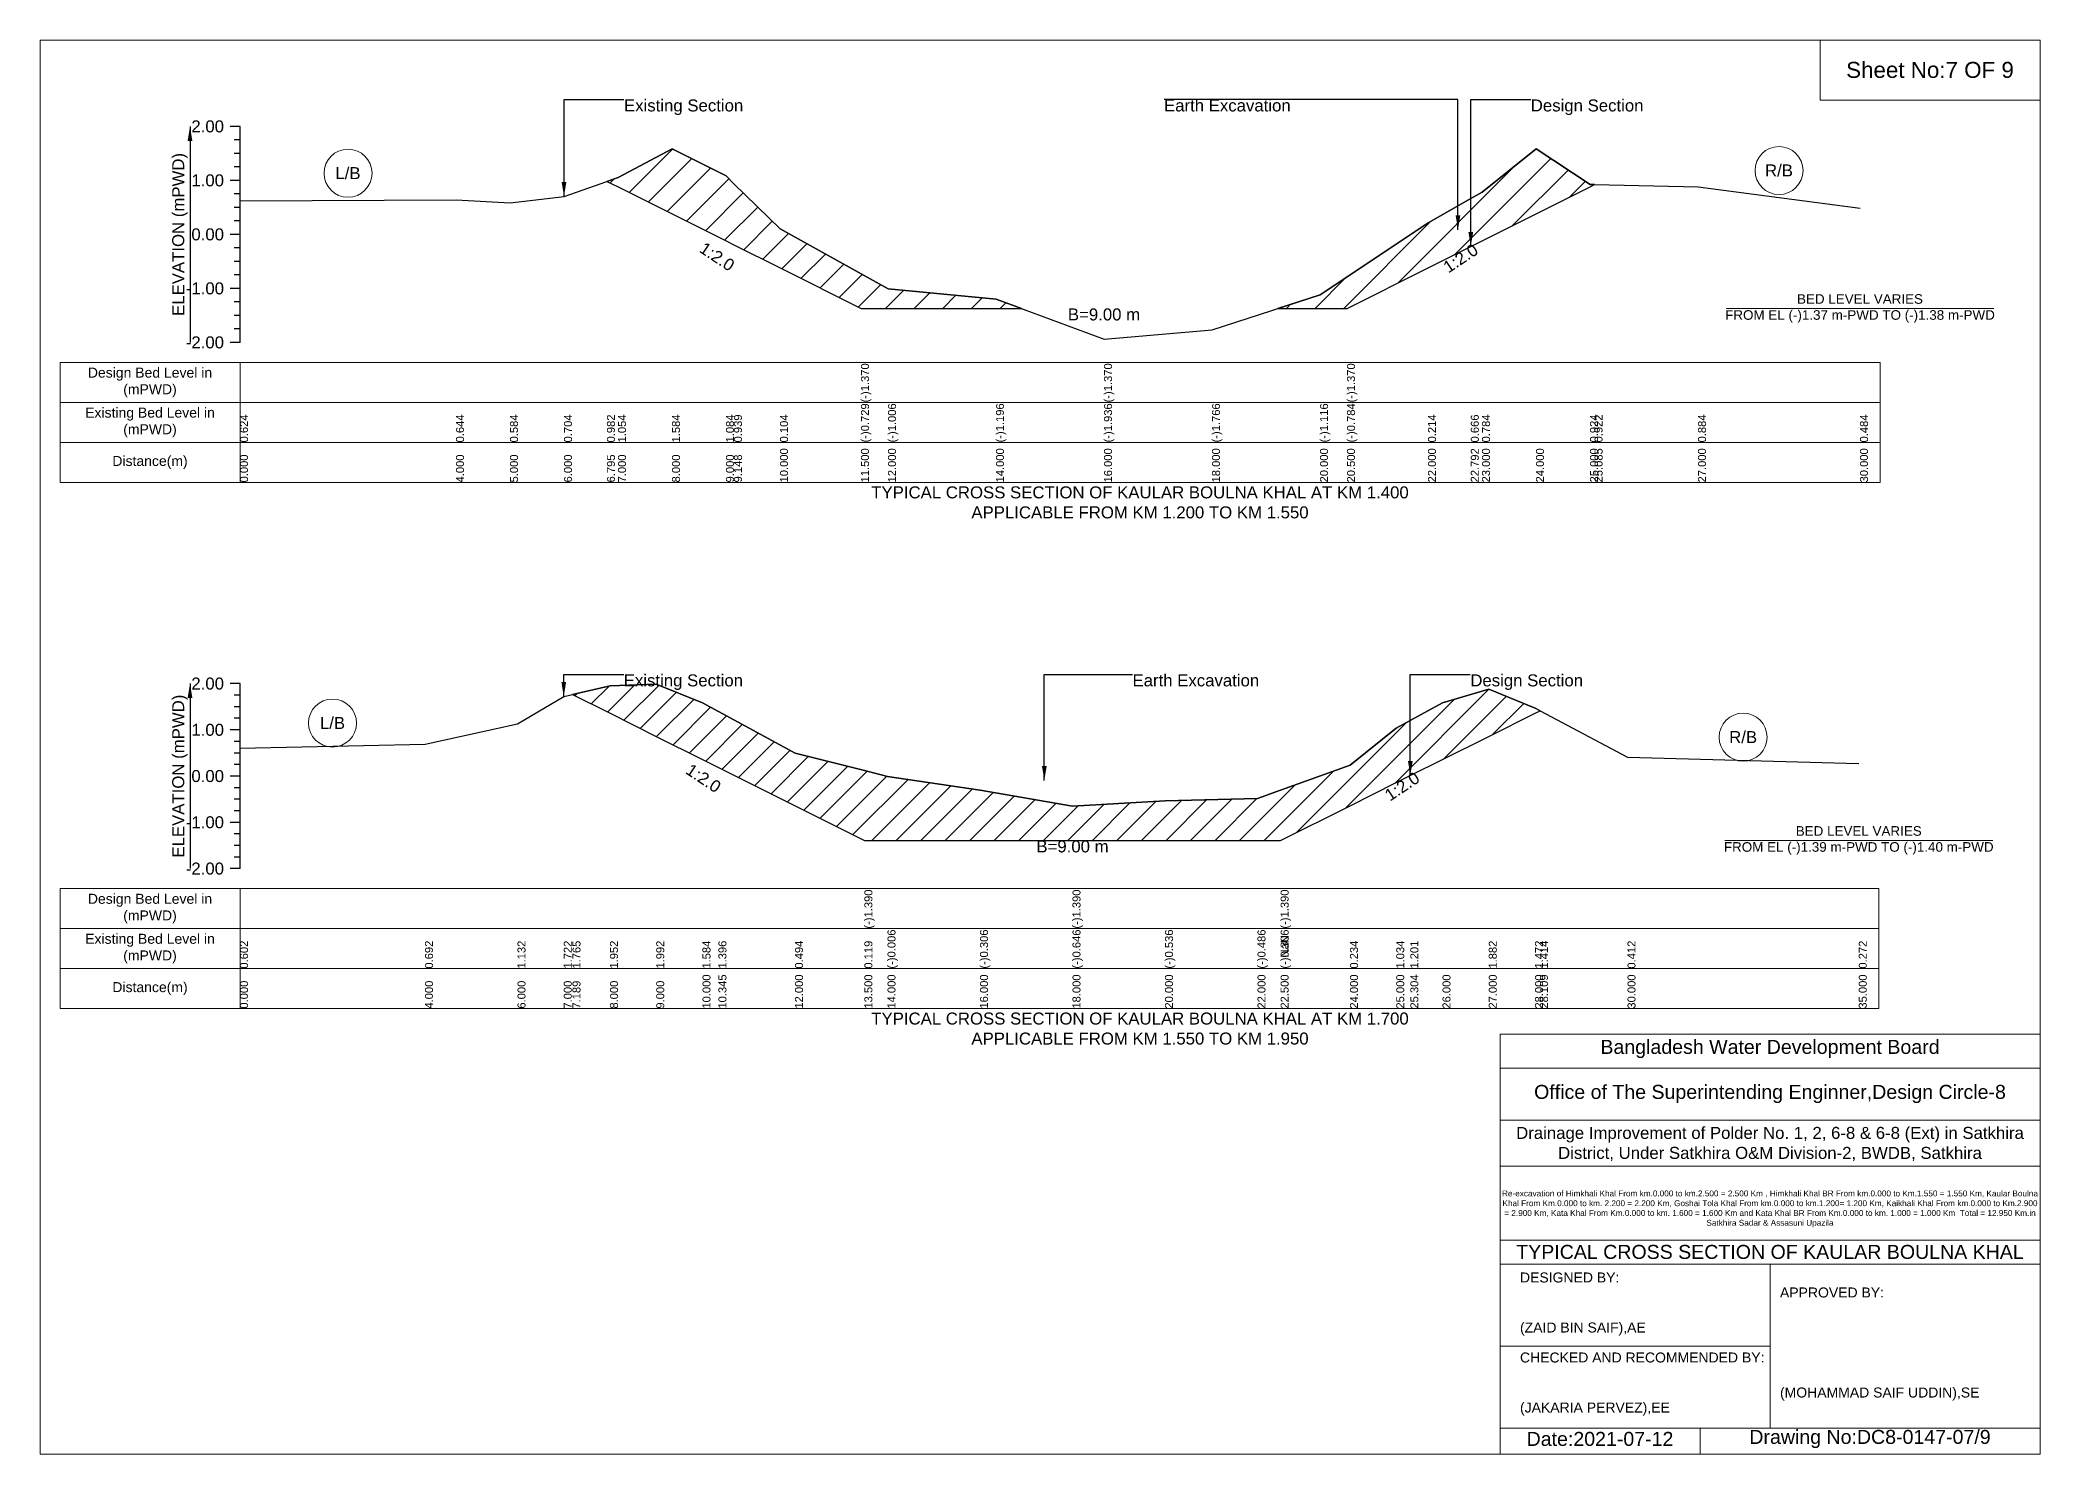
# Model space of a CAD drawing. Header units: inches. Extents: x 91000 to 628000, y -5656 to 0.
# Drawn here: x 340000 to 348000, y -5656 to 0 of the extents above; entities that cross this region are included whole.
import ezdxf

# ---------------------------------------------------------------- set-up
doc = ezdxf.new("R2010")
doc.units = ezdxf.units.IN
doc.header["$LTSCALE"] = 7
doc.header["$MEASUREMENT"] = 0
for name, color, linetype, lineweight in [('Cross section Data Border', 7, 'Continuous', 9), ('Cross Section Labels', 7, 'Continuous', 9), ('Existing_Bed_Level for Xsection', 7, 'Continuous', 25), ('Long Section Border', 7, 'Continuous', 9)]:
    doc.layers.add(name, color=color, linetype=linetype, lineweight=lineweight)
doc.styles.get("Standard").update_dxf_attribs({"font": 'arial.ttf'})
doc.dimstyles.get("Standard").update_dxf_attribs({"dimtxt": 0.18, "dimasz": 0.18, "dimexe": 0.18, "dimexo": 0.0625, "dimgap": 0.09, "dimtad": 0, "dimtih": 1, "dimtoh": 1, "dimdec": 4, "dimzin": 0, "dimdsep": 46, "dimtxsty": 'Standard', "dimcen": 0.09, "dimadec": 0, "dimazin": 0, "dimtfac": 1, "dimtdec": 4, "dimtofl": 0, "dimtmove": 0, "dimatfit": 3, "dimfxl": 1, "dimtolj": 1, "dimtzin": 0, "dimarcsym": 0})

msp = doc.modelspace()

# ---------------------------------------------------------------- hatches: boundary and pattern name
at = {"layer": 'Existing_Bed_Level for Xsection'}
h = msp.add_hatch(dxfattribs=at)
h.set_pattern_fill('ANSI31', color=256, scale=648, style=0)
h.paths.add_polyline_path([(342267.8, -565.6), (342312, -587.7), (342528, -695.7), (342744, -803.7), (342775.9, -819.7), (342960, -911.7), (343284, -1073.7), (343392, -1073.7), (343824, -1073.7), (343925.6, -1073.7), (343824, -1036.2), (343392, -995.1), (343284, -935.2), (342960, -755.4), (342775.9, -574.9), (342744, -543.7), (342528, -435.7), (342312, -550.2)])
h = msp.add_hatch(dxfattribs=at)
h.set_pattern_fill('ANSI31', color=256, scale=648, style=0)
h.paths.add_polyline_path([(344951.2, -1073.7), (345120, -1073.7), (345228, -1073.7), (345552, -911.7), (345723.1, -826.2), (345768, -803.7), (345984, -695.7), (346200, -587.7), (346218.3, -578.6), (346200, -578.2), (345984, -435.7), (345768, -608.5), (345723.1, -634.1), (345552, -731.6), (345228, -947.1), (345120, -1018.9)])
h = msp.add_hatch(dxfattribs=at)
h.set_pattern_fill('ANSI31', color=256, scale=555, style=0)
h.paths.add_polyline_path([(342130, -2617.9), (342280, -2692.9), (342465, -2785.4), (342650, -2877.9), (342713.7, -2909.8), (343020, -3062.9), (343297.5, -3201.6), (343390, -3201.6), (343760, -3201.6), (344130, -3201.6), (344500, -3201.6), (344870, -3201.6), (344962.5, -3201.6), (345240, -3062.9), (345425, -2970.4), (345481.3, -2942.2), (345610, -2877.9), (345795, -2785.4), (345980, -2692.9), (346000.1, -2682.8), (345980, -2672.2), (345795, -2596.3), (345610, -2651.4), (345481.3, -2722.2), (345425, -2753.2), (345240, -2901.2), (344962.5, -3001.1), (344870, -3034.4), (344500, -3043.7), (344130, -3064), (343760, -3001.1), (343390, -2945.6), (343297.5, -2922.5), (343020, -2853.1), (342713.7, -2686.2), (342650, -2651.4), (342465, -2576), (342280, -2583.4)])

# ---------------------------------------------------------------- linework, layer by layer
at = {"layer": 'Cross section Data Border'}
for points in [[(340080, -1289.8), (347360, -1289.8), (347360, -1769.8), (340080, -1769.8)], [(340080, -3394.5), (347355, -3394.5), (347355, -3874.5), (340080, -3874.5)]]:
    msp.add_lwpolyline(points, close=True, dxfattribs=at)
for points in [[(340800, -1289.8), (340800, -1769.8)], [(340080, -1449.8), (347360, -1449.8)], [(340080, -1609.8), (347360, -1609.8)], [(340800, -3394.5), (340800, -3874.5)], [(340080, -3554.5), (347355, -3554.5)], [(340080, -3714.5), (347355, -3714.5)]]:
    msp.add_lwpolyline(points, dxfattribs=at)
at = {"layer": 'Cross Section Labels'}
for points in [[(346744.2, -1073.7), (347815.8, -1073.7)], [(346739.2, -3201.6), (347810.8, -3201.6)]]:
    msp.add_lwpolyline(points, dxfattribs=at)
for centre in [(341232, -532.9), (346956, -522.1), (341170, -2732.3), (346812.5, -2788.7)]:
    msp.add_circle(centre, 96, dxfattribs=at)
at = {"layer": 'Existing_Bed_Level for Xsection'}
for points in [[(340800, -345.8), (340760, -345.8)], [(340800, -399.8), (340776, -399.8)], [(340800, -1209.8), (340800, -993.8), (340800, -777.8), (340800, -561.8), (340800, -345.8)], [(340800, -453.8), (340776, -453.8)], [(340800, -643), (341664, -638.7), (341880, -651.7), (342096, -625.8), (342267.8, -565.6), (342312, -550.2), (342528, -435.7), (342744, -543.7), (342775.9, -574.9), (342960, -755.4), (343284, -935.2), (343284, -935.2), (343392, -995.1), (343824, -1036.2), (344256, -1196), (344256, -1196), (344688, -1159.3), (345120, -1018.9), (345228, -947.1), (345228, -947.1), (345552, -731.6), (345723.1, -634.1), (345768, -608.5), (345984, -435.7), (346200, -578.2), (346218.3, -578.6), (346632, -586.9), (347280, -673.3)], [(340800, -507.8), (340776, -507.8)], [(340800, -561.8), (340760, -561.8)], [(340800, -615.8), (340776, -615.8)], [(340800, -669.8), (340776, -669.8)], [(340800, -777.8), (340760, -777.8)], [(340800, -723.8), (340776, -723.8)], [(340800, -831.8), (340776, -831.8)], [(340800, -885.8), (340776, -885.8)], [(340800, -939.8), (340776, -939.8)], [(340800, -993.8), (340760, -993.8)], [(340800, -1047.8), (340776, -1047.8)], [(340800, -1101.8), (340776, -1101.8)], [(340800, -1155.8), (340776, -1155.8)], [(340800, -1209.8), (340760, -1209.8)], [(340800, -2574.5), (340760, -2574.5)], [(340800, -2620.7), (340776, -2620.7)], [(340800, -3314.5), (340800, -3129.5), (340800, -2944.5), (340800, -2759.5), (340800, -2574.5)], [(340800, -2833.1), (341540, -2816.5), (341910, -2735.1), (342095, -2625.9), (342130, -2617.9), (342280, -2583.4), (342465, -2576), (342650, -2651.4), (342713.7, -2686.2), (343020, -2853.1), (343297.5, -2922.5), (343297.5, -2922.5), (343390, -2945.6), (343760, -3001.1), (344130, -3064), (344130, -3064), (344500, -3043.7), (344870, -3034.4), (344962.5, -3001.1), (344962.5, -3001.1), (345240, -2901.2), (345425, -2753.2), (345481.3, -2722.2), (345610, -2651.4), (345795, -2596.3), (345980, -2672.2), (346000.1, -2682.8), (346350, -2868.3), (347275, -2894.2)], [(340800, -2667), (340776, -2667)], [(340800, -2713.2), (340776, -2713.2)], [(340800, -2759.5), (340760, -2759.5)], [(340800, -2805.7), (340776, -2805.7)], [(340800, -2852), (340776, -2852)], [(340800, -2944.5), (340760, -2944.5)], [(340800, -2898.2), (340776, -2898.2)], [(340800, -2990.7), (340776, -2990.7)], [(340800, -3037), (340776, -3037)], [(340800, -3083.2), (340776, -3083.2)], [(340800, -3129.5), (340760, -3129.5)], [(340800, -3175.7), (340776, -3175.7)], [(340800, -3222), (340776, -3222)], [(340800, -3268.2), (340776, -3268.2)], [(340800, -3314.5), (340760, -3314.5)]]:
    msp.add_lwpolyline(points, dxfattribs=at)
for points in [[(342267.8, -565.6), (342267.8, -565.6), (342312, -587.7), (342528, -695.7), (342744, -803.7), (342775.9, -819.7), (342960, -911.7), (343284, -1073.7), (343284, -1073.7), (343392, -1073.7), (343824, -1073.7), (343925.6, -1073.7), (343824, -1036.2), (343392, -995.1), (343284, -935.2), (343284, -935.2), (342960, -755.4), (342775.9, -574.9), (342744, -543.7), (342528, -435.7), (342312, -550.2), (342267.8, -565.6)], [(344951.2, -1073.7), (345120, -1073.7), (345228, -1073.7), (345228, -1073.7), (345552, -911.7), (345723.1, -826.2), (345768, -803.7), (345984, -695.7), (346200, -587.7), (346218.3, -578.6), (346218.3, -578.6), (346218.3, -578.6), (346200, -578.2), (345984, -435.7), (345768, -608.5), (345723.1, -634.1), (345552, -731.6), (345228, -947.1), (345228, -947.1), (345120, -1018.9)], [(342130, -2617.9), (342130, -2617.9), (342280, -2692.9), (342465, -2785.4), (342650, -2877.9), (342713.7, -2909.8), (343020, -3062.9), (343297.5, -3201.6), (343297.5, -3201.6), (343390, -3201.6), (343760, -3201.6), (344130, -3201.6), (344130, -3201.6), (344500, -3201.6), (344870, -3201.6), (344962.5, -3201.6), (344962.5, -3201.6), (345240, -3062.9), (345425, -2970.4), (345481.3, -2942.2), (345610, -2877.9), (345795, -2785.4), (345980, -2692.9), (346000.1, -2682.8), (345980, -2672.2), (345795, -2596.3), (345610, -2651.4), (345481.3, -2722.2), (345425, -2753.2), (345240, -2901.2), (344962.5, -3001.1), (344962.5, -3001.1), (344870, -3034.4), (344500, -3043.7), (344130, -3064), (344130, -3064), (343760, -3001.1), (343390, -2945.6), (343297.5, -2922.5), (343297.5, -2922.5), (343020, -2853.1), (342713.7, -2686.2), (342650, -2651.4), (342465, -2576), (342280, -2583.4), (342130, -2617.9)]]:
    msp.add_lwpolyline(points, close=True, dxfattribs=at)
at = {"layer": 'Long Section Border'}
for points in [[(340000, 0), (348000, 0), (348000, -5656), (340000, -5656)], [(347120, 0), (348000, 0), (348000, -240), (347120, -240)]]:
    msp.add_lwpolyline(points, close=True, dxfattribs=at)
for points in [[(345840, -5656), (345840, -3976), (348000, -3976)], [(345840, -4112), (348000, -4112)], [(345840, -4320), (348000, -4320)], [(345840, -4504), (348000, -4504)], [(345840, -4800), (348000, -4800)], [(345840, -4896), (348000, -4896)], [(346920, -4896), (346920, -5552)], [(345840, -5224), (346920, -5224)], [(345840, -5552), (348000, -5552)], [(346640, -5552), (346640, -5656)]]:
    msp.add_lwpolyline(points, dxfattribs=at)

# ---------------------------------------------------------------- texts
at = {"layer": 'Cross section Data Border', "char_height": 40, "width": 640, "attachment_point": 5}
for s, insert in [('Design Bed Level in (mPWD)', (340440, -1369.8)), ('Existing Bed Level in (mPWD)', (340440, -1529.8)), ('Distance(m)', (340440, -1689.8)), ('Design Bed Level in (mPWD)', (340440, -3474.5)), ('Existing Bed Level in (mPWD)', (340440, -3634.5)), ('Distance(m)', (340440, -3794.5))]:
    msp.add_mtext(s, dxfattribs=dict(at, insert=insert))
at = {"layer": 'Cross Section Labels'}
for s, insert, char_height, attachment_point in [('Existing Section', (342336, -237.8), 48, 1), ('Earth Excavation', (344496, -237.8), 48, 1), ('Design Section', (345963.1, -237.8), 48, 1), ('L/B', (341232, -532.9), 48, 5), ('R/B', (346956, -522.1), 48, 5), ('BED LEVEL VARIES ^JFROM EL (-)1.37 m-PWD TO (-)1.38 m-PWD', (347280, -1073.7), 38.4, 5), ('B=9.00 m', (344256, -1073.7), 48, 2), ('TYPICAL CROSS SECTION OF KAULAR BOULNA KHAL AT KM 1.400^JAPPLICABLE FROM KM 1.200 TO KM 1.550', (344400, -1849.8), 48, 5), ('Existing Section', (342335, -2537.5), 48, 1), ('Earth Excavation', (344370, -2537.5), 48, 1), ('Design Section', (345721.3, -2537.5), 48, 1), ('L/B', (341170, -2732.3), 48, 5), ('R/B', (346812.5, -2788.7), 48, 5), ('BED LEVEL VARIES ^JFROM EL (-)1.39 m-PWD TO (-)1.40 m-PWD', (347275, -3201.6), 38.4, 5), ('B=9.00 m', (344130, -3201.6), 48, 2), ('TYPICAL CROSS SECTION OF KAULAR BOULNA KHAL AT KM 1.700^JAPPLICABLE FROM KM 1.550 TO KM 1.950', (344400, -3954.5), 48, 5)]:
    msp.add_mtext(s, dxfattribs=dict(at, insert=insert, char_height=char_height, attachment_point=attachment_point))
at = {"layer": 'Cross Section Labels', "char_height": 48, "attachment_point": 2}
for insert, rotation in [((342721.9, -846.7), 326.30993), ((345669.1, -853.2), 33.69007), ((342667.5, -2932.9), 326.30993), ((345435.1, -2965.4), 33.69007)]:
    msp.add_mtext('1:2.0', dxfattribs=dict(at, insert=insert, rotation=rotation))
at = {"layer": 'Existing_Bed_Level for Xsection', "char_height": 48, "attachment_point": 6}
for s, insert in [('2.00', (340736, -345.8)), ('1.00', (340736, -561.8)), ('0.00', (340736, -777.8)), ('-1.00', (340736, -993.8)), ('-2.00', (340736, -1209.8)), ('2.00', (340736, -2574.5)), ('1.00', (340736, -2759.5)), ('0.00', (340736, -2944.5)), ('-1.00', (340736, -3129.5)), ('-2.00', (340736, -3314.5))]:
    msp.add_mtext(s, dxfattribs=dict(at, insert=insert))
at = {"layer": 'Existing_Bed_Level for Xsection', "rotation": 90}
for s, insert, char_height, attachment_point in [('ELEVATION (mPWD)', (340560, -777.8), 48, 5), ('(-)1.370', (343284, -1449.8), 32, 1), ('(-)1.370', (344256, -1449.8), 32, 1), ('(-)1.370', (345228, -1449.8), 32, 1), ('0.624', (340800, -1609.8), 32, 1), ('0.644', (341664, -1609.8), 32, 1), ('0.584', (341880, -1609.8), 32, 1), ('0.704', (342096, -1609.8), 32, 1), ('0.982', (342267.8, -1609.8), 32, 1), ('1.054', (342312, -1609.8), 32, 1), ('1.584', (342528, -1609.8), 32, 1), ('1.584', (342528, -1609.8), 32, 1), ('1.084', (342744, -1609.8), 32, 1), ('0.939', (342775.9, -1609.8), 32, 1), ('0.104', (342960, -1609.8), 32, 1), ('(-)0.729', (343284, -1609.8), 32, 1), ('(-)0.729', (343284, -1609.8), 32, 1), ('(-)0.729', (343284, -1609.8), 32, 1), ('(-)1.006', (343392, -1609.8), 32, 1), ('(-)1.196', (343824, -1609.8), 32, 1), ('(-)1.936', (344256, -1609.8), 32, 1), ('(-)1.936', (344256, -1609.8), 32, 1), ('(-)1.936', (344256, -1609.8), 32, 1), ('(-)1.766', (344688, -1609.8), 32, 1), ('(-)1.116', (345120, -1609.8), 32, 1), ('(-)0.784', (345228, -1609.8), 32, 1), ('(-)0.784', (345228, -1609.8), 32, 1), ('(-)0.784', (345228, -1609.8), 32, 1), ('0.214', (345552, -1609.8), 32, 1), ('0.666', (345723.1, -1609.8), 32, 1), ('0.784', (345768, -1609.8), 32, 1), ('0.924', (346200, -1609.8), 32, 1), ('0.922', (346218.3, -1609.8), 32, 1), ('0.884', (346632, -1609.8), 32, 1), ('0.484', (347280, -1609.8), 32, 1), ('0.000', (340800, -1769.8), 32, 1), ('4.000', (341664, -1769.8), 32, 1), ('5.000', (341880, -1769.8), 32, 1), ('6.000', (342096, -1769.8), 32, 1), ('6.795', (342267.8, -1769.8), 32, 1), ('7.000', (342312, -1769.8), 32, 1), ('8.000', (342528, -1769.8), 32, 1), ('9.000', (342744, -1769.8), 32, 1), ('9.148', (342775.9, -1769.8), 32, 1), ('10.000', (342960, -1769.8), 32, 1), ('11.500', (343284, -1769.8), 32, 1), ('11.500', (343284, -1769.8), 32, 1), ('11.500', (343284, -1769.8), 32, 1), ('12.000', (343392, -1769.8), 32, 1), ('14.000', (343824, -1769.8), 32, 1), ('16.000', (344256, -1769.8), 32, 1), ('16.000', (344256, -1769.8), 32, 1), ('16.000', (344256, -1769.8), 32, 1), ('18.000', (344688, -1769.8), 32, 1), ('20.000', (345120, -1769.8), 32, 1), ('20.500', (345228, -1769.8), 32, 1), ('20.500', (345228, -1769.8), 32, 1), ('20.500', (345228, -1769.8), 32, 1), ('22.000', (345552, -1769.8), 32, 1), ('22.792', (345723.1, -1769.8), 32, 1), ('23.000', (345768, -1769.8), 32, 1), ('24.000', (345984, -1769.8), 32, 1), ('25.000', (346200, -1769.8), 32, 1), ('25.085', (346218.3, -1769.8), 32, 1), ('27.000', (346632, -1769.8), 32, 1), ('30.000', (347280, -1769.8), 32, 1), ('ELEVATION (mPWD)', (340560, -2944.5), 48, 5), ('(-)1.390', (343297.5, -3554.5), 32, 1), ('(-)1.390', (344130, -3554.5), 32, 1), ('(-)1.390', (344962.5, -3554.5), 32, 1), ('(-)0.006', (343390, -3714.5), 32, 1), ('(-)0.306', (343760, -3714.5), 32, 1), ('(-)0.646', (344130, -3714.5), 32, 1), ('(-)0.646', (344130, -3714.5), 32, 1), ('(-)0.646', (344130, -3714.5), 32, 1), ('(-)0.536', (344500, -3714.5), 32, 1), ('(-)0.486', (344870, -3714.5), 32, 1), ('(-)0.306', (344962.5, -3714.5), 32, 1), ('(-)0.306', (344962.5, -3714.5), 32, 1), ('(-)NaN', (344962.5, -3714.5), 32, 1), ('0.602', (340800, -3714.5), 32, 1), ('0.692', (341540, -3714.5), 32, 1), ('1.132', (341910, -3714.5), 32, 1), ('1.722', (342095, -3714.5), 32, 1), ('1.765', (342130, -3714.5), 32, 1), ('1.952', (342280, -3714.5), 32, 1), ('1.992', (342465, -3714.5), 32, 1), ('1.584', (342650, -3714.5), 32, 1), ('1.584', (342650, -3714.5), 32, 1), ('1.396', (342713.7, -3714.5), 32, 1), ('0.494', (343020, -3714.5), 32, 1), ('0.119', (343297.5, -3714.5), 32, 1), ('0.119', (343297.5, -3714.5), 32, 1), ('0.119', (343297.5, -3714.5), 32, 1), ('0.234', (345240, -3714.5), 32, 1), ('1.034', (345425, -3714.5), 32, 1), ('1.201', (345481.3, -3714.5), 32, 1), ('1.882', (345795, -3714.5), 32, 1), ('1.472', (345980, -3714.5), 32, 1), ('1.414', (346000.1, -3714.5), 32, 1), ('0.412', (346350, -3714.5), 32, 1), ('0.272', (347275, -3714.5), 32, 1), ('10.000', (342650, -3874.5), 32, 1), ('10.345', (342713.7, -3874.5), 32, 1), ('12.000', (343020, -3874.5), 32, 1), ('13.500', (343297.5, -3874.5), 32, 1), ('13.500', (343297.5, -3874.5), 32, 1), ('13.500', (343297.5, -3874.5), 32, 1), ('14.000', (343390, -3874.5), 32, 1), ('16.000', (343760, -3874.5), 32, 1), ('18.000', (344130, -3874.5), 32, 1), ('18.000', (344130, -3874.5), 32, 1), ('18.000', (344130, -3874.5), 32, 1), ('20.000', (344500, -3874.5), 32, 1), ('22.000', (344870, -3874.5), 32, 1), ('22.500', (344962.5, -3874.5), 32, 1), ('22.500', (344962.5, -3874.5), 32, 1), ('22.500', (344962.5, -3874.5), 32, 1), ('24.000', (345240, -3874.5), 32, 1), ('25.000', (345425, -3874.5), 32, 1), ('25.304', (345481.3, -3874.5), 32, 1), ('26.000', (345610, -3874.5), 32, 1), ('27.000', (345795, -3874.5), 32, 1), ('28.000', (345980, -3874.5), 32, 1), ('28.109', (346000.1, -3874.5), 32, 1), ('30.000', (346350, -3874.5), 32, 1), ('35.000', (347275, -3874.5), 32, 1), ('0.000', (340800, -3874.5), 32, 1), ('4.000', (341540, -3874.5), 32, 1), ('6.000', (341910, -3874.5), 32, 1), ('7.000', (342095, -3874.5), 32, 1), ('7.189', (342130, -3874.5), 32, 1), ('8.000', (342280, -3874.5), 32, 1), ('9.000', (342465, -3874.5), 32, 1)]:
    msp.add_mtext(s, dxfattribs=dict(at, insert=insert, char_height=char_height, attachment_point=attachment_point))
at = {"layer": 'Long Section Border', "attachment_point": 5}
for s, insert, char_height in [('Sheet No:7 OF 9', (347560, -120), 64), ('Bangladesh Water Development Board', (346920, -4036), 56), ('Office of The Superintending Enginner,Design Circle-8', (346920, -4216), 56)]:
    msp.add_mtext(s, dxfattribs=dict(at, insert=insert, char_height=char_height))
at = {"layer": 'Long Section Border'}
for s, insert, char_height, width, attachment_point in [('Drainage Improvement of Polder No. 1, 2, 6-8 & 6-8 (Ext) in Satkhira District, Under Satkhira O&M Division-2, BWDB, Satkhira', (346920, -4416), 48, 2240, 5), ('Re-excavation of Himkhali Khal From km.0.000 to km.2.500 = 2.500 Km , Himkhali Khal BR From km.0.000 to Km.1.550 = 1.550 Km, Kaular Boulna Khal From Km.0.000 to km. 2.200 = 2.200 Km, Goshai Tola Khal From km.0.000 to km.1.200= 1.200 Km, Kaikhali Khal From km.0.000 to Km.2.900 = 2.900 Km, Kata Khal From Km.0.000 to km. 1.600 = 1.600 Km and Kata Khal BR From Km.0.000 to km. 1.000 = 1.000 Km  Total = 12.950 Km.in Satkhira Sadar & Assasuni Upazila', (346920, -4676), 23.4814, 2160, 5), ('TYPICAL CROSS SECTION OF KAULAR BOULNA KHAL', (346920, -4848), 56, 2240, 5), ('DESIGNED BY:^J^J^J(ZAID BIN SAIF),AE', (345920, -5056), 40, 1120, 4), ('APPROVED BY:^J^J^J^J^J^J(MOHAMMAD SAIF UDDIN),SE', (346960, -5216), 40, 1120, 4), ('CHECKED AND RECOMMENDED BY:^J^J^J(JAKARIA PERVEZ),EE', (345920, -5376), 40, 1120, 4), ('Date:2021-07-12', (346240, -5596), 56, 1120, 5), ('Drawing No:DC8-0147-07/9', (347320, -5596), 56, 1760, 5)]:
    msp.add_mtext(s, dxfattribs=dict(at, insert=insert, char_height=char_height, width=width, attachment_point=attachment_point))

# ---------------------------------------------------------------- leaders
at = {"layer": 'Cross Section Labels', "annotation_type": 0, "has_hookline": 1}
for points, hookline_direction, text_width in [([(342096, -625.8), (342096, -237.8), (342335.9, -237.8)], 0, 467.2), ([(345671.9, -759), (345671.9, -237.8), (344496.1, -237.8)], 1, 497), ([(345723.1, -826.2), (345723.1, -237.8), (345963, -237.8)], 0, 441.2), ([(342095, -2625.9), (342095, -2537.5), (342334.9, -2537.5)], 0, 467.2), ([(344017.3, -2962.1), (344017.3, -2537.5), (344369.9, -2537.5)], 0, 497), ([(345481.3, -2942.2), (345481.3, -2537.5), (345721.2, -2537.5)], 0, 441.2)]:
    msp.add_leader(points, dimstyle='Standard', override={"dimasz": 57.6}, dxfattribs=dict(at, hookline_direction=hookline_direction, text_width=text_width))
at = {"layer": 'Existing_Bed_Level for Xsection'}
for points in [[(340600, -345.8), (340600, -1209.8)], [(340600, -2574.5), (340600, -3314.5)]]:
    msp.add_leader(points, dimstyle='Standard', override={"dimasz": 57.6}, dxfattribs=at)

doc.saveas('drawing.dxf')
